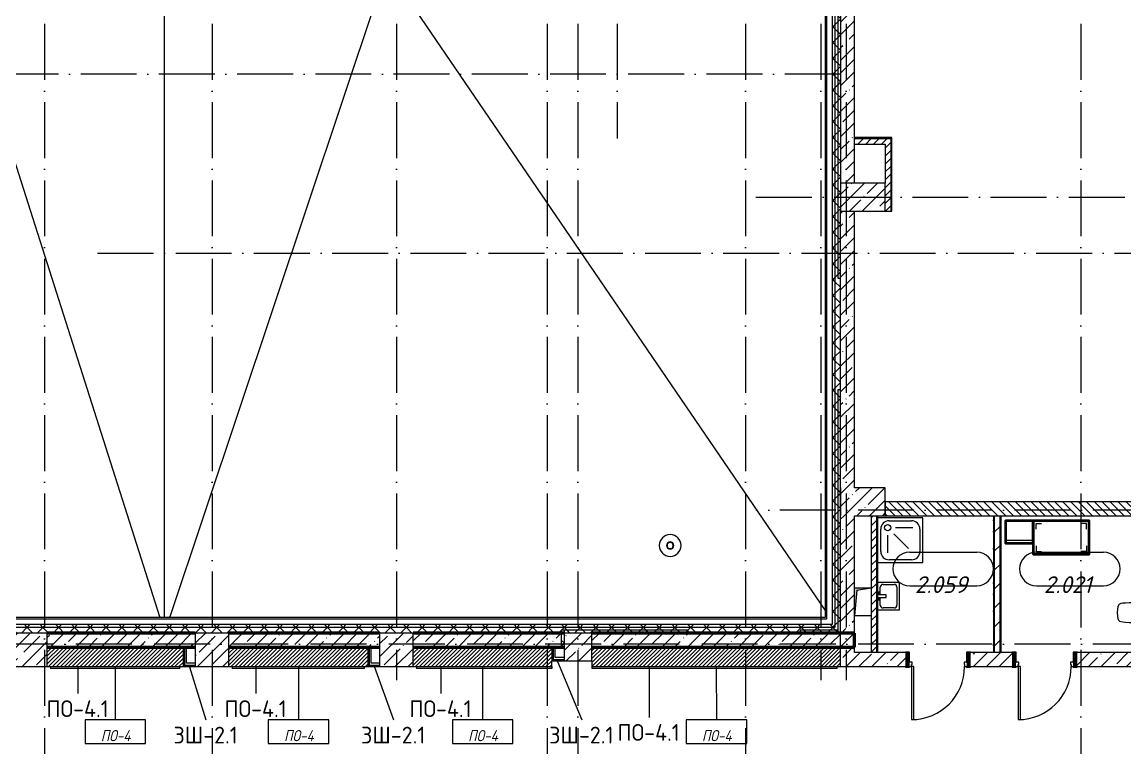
# Model space of a CAD drawing. Header units: millimetres. Extents: x -6467 to 105918, y -7090 to 92481.
# Drawn here: x 35549 to 55291, y 65725 to 78714 of the extents above; entities that cross this region are included whole.
import ezdxf

# ---------------------------------------------------------------- set-up
doc = ezdxf.new("R2010")
doc.units = ezdxf.units.MM
doc.linetypes.add('50_200_ШТРИХ_1Т_ш5_п1_п1_', pattern=[1400, 1000, -200, 0, -200])
for name, color, linetype, lineweight, true_color in [('A-AREA-IDEN-1', 7, 'Continuous', 9, 0xaaaaaa), ('A-FLOR-PATT-1', 7, 'Continuous', 5, 0xd61c12), ('A-GENM-1', 7, 'Continuous', 9, 0xaaaaaa), ('A-GENM-2', 7, 'Continuous', 20, 0xaaaaaa), ('A-WALL-1', 7, 'Continuous', 5, 0x77b143), ('I-WALL-1', 7, 'Continuous', 5, 0x787878), ('M-EQPM-1', 7, 'Continuous', 9, 0xaaaaaa), ('M-EQPM-2', 7, 'Continuous', 9, 0xe2e2e2), ('P-SANR-FIXT-1', 7, 'Continuous', 9, 0xaaaaaa), ('мебель 2 этаж-1', 7, 'Continuous', 40, 0xaaaaaa), ('Оси-3', 7, '50_200_ШТРИХ_1Т_ш5_п1_п1_', 9, 0xaaaaaa), ('ТХ_функционал-2', 7, 'Continuous', 40, 0xaaaaaa), ('ТХ_функционал-4', 7, 'Continuous', 20, 0xaaaaaa)]:
    doc.layers.add(name, color=color, linetype=linetype, lineweight=lineweight, true_color=true_color)
for name, color, linetype, lineweight in [('A-DOOR', 7, 'Continuous', 9), ('A-DOOR-2', 7, 'Continuous', 5), ('A-DOOR-FRAM', 7, 'Continuous', 9), ('A-DOOR-FRAM-2', 7, 'Continuous', 5), ('A-FLOR', 7, 'Continuous', 9), ('A-FLOR-IDEN', 7, 'Continuous', 9), ('A-ROOF', 7, 'Continuous', 9), ('A-WALL', 7, 'Continuous', 5), ('A-WALL-FNSH-1', 7, 'Continuous', 5), ('A-WALL-IDEN', 7, 'Continuous', 9), ('I-WALL', 7, 'Continuous', 5), ('S-BEAM-1', 7, 'Continuous', 5), ('S-BEAM-2', 7, 'Continuous', 50), ('S-COLS', 7, 'Continuous', 9), ('S-COLS-1', 7, 'Continuous', 5)]:
    doc.layers.add(name, color=color, linetype=linetype, lineweight=lineweight)
doc.styles.add('GOST Common', font='GOST_Common.ttf', dxfattribs={"height": 300})
doc.styles.add('GOST Common_I', font='GOST_Common Italic.ttf', dxfattribs={"width": 0.9, "height": 200})
doc.styles.add('ISOCPEUR_I', font='isocpeui.ttf', dxfattribs={"height": 300})
pattern_1 = [(45, (0, 0), (-228.0985, 228.0985), []), (45, (228.1, 0), (-228.0985, 228.0985), [403.225, -80.645, 6.706, -73.939])]
pattern_2 = [(45, (0, 0), (-141.42136, 141.42136), []), (135, (0, 0), (-141.42136, -141.42136), [])]
pattern_3 = [(45, (0, 0), (-70.71068, 70.71068), [])]
pattern_4 = [(0, (0, 0), (406.4, 101.6), [6.706, -298.094, 6.706, -298.094, -1625.6]), (0, (0, 0), (406.4, 101.6), [-609.6, 6.706, -602.894, 6.706, -298.094, -711.2]), (0, (0, 0), (406.4, 101.6), [-1524, 6.706, -196.494, 6.706, -501.294]), (120, (152.4, 50.8), (-291.18818, 301.15272), [6.706, -298.094, 6.706, -298.094, -1625.6]), (120, (152.4, 50.8), (-291.18818, 301.15272), [-609.6, 6.706, -602.894, 6.706, -298.094, -711.2]), (120, (152.4, 50.8), (-291.18818, 301.15272), [-1524, 6.706, -196.494, 6.706, -501.294]), (240, (203.2, 254), (-115.21182, -402.75272), [6.706, -298.094, 6.706, -298.094, -1625.6]), (240, (203.2, 254), (-115.21182, -402.75272), [-609.6, 6.706, -602.894, 6.706, -298.094, -711.2]), (240, (203.2, 254), (-115.21182, -402.75272), [-1524, 6.706, -196.494, 6.706, -501.294])]

# ---------------------------------------------------------------- blocks, each defined once
blk = doc.blocks.new('SND_2D_Раковина1 - 400х300-V25-АИ_План этажа Радиаторы_2')
at = {"layer": 'P-SANR-FIXT-1'}
for p, q in [((-250, -220), (-250, 160)), ((-210, -130), (-210, 70)), ((-160, 120), (-25, 120)), ((-70, 150), (-25, 150)), ((-70, 135), (-70, 150)), ((-25, 135), (-70, 135)), ((-25, 160), (-25, 15)), ((-25, 15), (25, 15)), ((25, 15), (25, 160)), ((70, 150), (25, 150)), ((25, 135), (70, 135)), ((25, 120), (160, 120)), ((70, 135), (70, 150)), ((210, 70), (210, -130)), ((250, 160), (250, -220)), ((160, -180), (-160, -180)), ((250, -220), (-250, -220))]:
    blk.add_line(p, q, dxfattribs=at)
for centre, start, end in [((-160, 70), 90, 180), ((160, 70), 0, 90), ((-160, -130), 180, 270), ((160, -130), 270, 0)]:
    blk.add_arc(centre, 50, start, end, dxfattribs=at)
blk = doc.blocks.new('SND_2D_Душ - Прямоугольный 800x800-18405747-АИ_План этажа Радиаторы_2')
at = {"layer": 'P-SANR-FIXT-1'}
for p, q in [((800, 0), (0, 0)), ((800, -350), (800, 0)), ((200, -50), (600, -50)), ((625, -175), (311, -175)), ((50, -600), (50, -200)), ((175, -625), (175, -311)), ((547, -547), (283, -283)), ((750, -200), (750, -350)), ((750, -350), (750, -600)), ((800, -800), (800, -350)), ((350, -750), (200, -750)), ((600, -750), (350, -750)), ((0, -800), (350, -800)), ((350, -800), (800, -800))]:
    blk.add_line(p, q, dxfattribs=at)
blk.add_circle((175, -175), 55.8, dxfattribs=at)
for centre, start, end in [((200, -200), 90, 180), ((600, -200), 360, 90), ((200, -600), 180, 270), ((600, -600), 270, 0)]:
    blk.add_arc(centre, 150, start, end, dxfattribs=at)
blk = doc.blocks.new('BSC_Колонна _Прямоугольная - 600х600-V290-АИ_План этажа Радиаторы_2')
at = {"layer": 'S-COLS-1'}
h = blk.add_hatch(dxfattribs=at)
h.set_pattern_fill('FP_186', color=256, style=0, pattern_type=2)
h.set_pattern_definition([(45, (-35700.17, -67481.04), (-228.0985, 228.0985), []), (45, (-35472.07, -67481.04), (-228.0985, 228.0985), [403.225, -80.645, 6.706, -73.939])])
h.paths.add_polyline_path([(-300, -300), (300, -300), (300, 300), (-300, 300), (-300, -216)])
for p, q in [((300, 300), (-300, 300)), ((-300, 300), (-300, -300)), ((300, -300), (300, 300)), ((-300, -300), (300, -300))]:
    blk.add_line(p, q, dxfattribs=at)
blk = doc.blocks.new('BSC_Колонна _Прямоугольная - 500х800-V292-АИ_План этажа Радиаторы_2')
at = {"layer": 'S-COLS-1'}
h = blk.add_hatch(dxfattribs=at)
h.set_pattern_fill('FP_188', color=256, style=0, pattern_type=2)
h.set_pattern_definition([(315, (-75581.04, 50600), (228.0985, 228.0985), []), (315, (-75581.04, 50371.9), (228.0985, 228.0985), [403.225, -80.645, 6.706, -73.939])])
h.paths.add_polyline_path([(-250, 400), (-250, -400), (250, -400), (250, 400), (131, 400)])
for p, q in [((250, 400), (-250, 400)), ((-250, 400), (-250, -400)), ((250, -400), (250, 400)), ((-250, -400), (250, -400))]:
    blk.add_line(p, q, dxfattribs=at)
blk = doc.blocks.new('BSC_Колонна _Прямоугольная - 600х600-V293-АИ_План этажа Радиаторы_2')
at = {"layer": 'S-COLS-1'}
h = blk.add_hatch(dxfattribs=at)
h.set_pattern_fill('FP_189', color=256, style=0, pattern_type=2)
h.set_pattern_definition([(45, (-38950, -67481.04), (-228.0985, 228.0985), []), (45, (-38721.9, -67481.04), (-228.0985, 228.0985), [403.225, -80.645, 6.706, -73.939])])
h.paths.add_polyline_path([(-300, -300), (300, -300), (300, 300), (-300, 300)])
for p, q in [((300, 300), (-300, 300)), ((-300, 300), (-300, -300)), ((300, -300), (300, 300)), ((-300, -300), (300, -300))]:
    blk.add_line(p, q, dxfattribs=at)
blk = doc.blocks.new('BSC_Колонна _Прямоугольная - 600х600-V298-АИ_План этажа Радиаторы_2')
at = {"layer": 'S-COLS-1'}
h = blk.add_hatch(dxfattribs=at)
h.set_pattern_fill('FP_194', color=256, style=0, pattern_type=2)
h.set_pattern_definition([(45, (-42250, -67481.04), (-228.0985, 228.0985), []), (45, (-42021.9, -67481.04), (-228.0985, 228.0985), [403.225, -80.645, 6.706, -73.939])])
h.paths.add_polyline_path([(-300, -300), (300, -300), (300, 300), (-300, 300)])
for p, q in [((300, 300), (-300, 300)), ((-300, 300), (-300, -300)), ((300, -300), (300, 300)), ((-300, -300), (300, -300))]:
    blk.add_line(p, q, dxfattribs=at)
blk = doc.blocks.new('110_Дверь_СКБ_1Ст_Внутренняя - СОШ_Д-04_Дв_1150_900_x2100h_туалет для мальчиков_ туалет для девочек-25223870-АИ_План этажа Радиаторы_2')
at = {"layer": 'A-DOOR-2'}
h = blk.add_hatch(dxfattribs=at)
h.set_pattern_fill('FP_50', color=256, style=0, pattern_type=2)
h.set_pattern_definition([(135, (1751.41, 189.685), (-14.14214, -14.14214), []), (225, (1751.41, 189.685), (14.14214, -14.14214), [])])
h.paths.add_polyline_path([(587.5, 125), (537.5, 125), (537.5, -125), (587.5, -125), (587.5, 40.7)])
at = {"layer": 'A-DOOR-FRAM-2'}
h = blk.add_hatch(dxfattribs=at)
h.set_pattern_fill('FP_51', color=256, style=0, pattern_type=2)
h.set_pattern_definition([(45, (-371.384, 189.685), (-14.1421, 14.1421), []), (135, (-371.384, 189.685), (-14.1421, -14.1421), [])])
h.paths.add_polyline_path([(-512.5, 125), (-562.5, 125), (-562.5, -125), (-512.5, -125), (-512.5, 40.7)])
at = {"layer": 'A-DOOR'}
for p, q in [((487.5, 1075), (447.5, 1075)), ((447.5, 1075), (447.5, 125)), ((487.5, 125), (487.5, 1075)), ((447.5, 125), (487.5, 125))]:
    blk.add_line(p, q, dxfattribs=at)
at = {"layer": 'A-DOOR-2'}
blk.add_arc((487.5, 125), 950, 90, 180, dxfattribs=at)
at = {"layer": 'A-DOOR-FRAM'}
for p, q in [((-497.5, 133), (-567.5, 133)), ((-567.5, 133), (-567.5, 125)), ((-567.5, 125), (-497.5, 125)), ((-512.5, 125), (-562.5, 125)), ((-562.5, 125), (-562.5, -125)), ((-462.5, 125), (-512.5, 125)), ((-512.5, 125), (-512.5, 45)), ((-512.5, -125), (-512.5, 125)), ((-497.5, 125), (-512.5, 125)), ((-512.5, 125), (-512.5, 124)), ((-512.5, 124), (-497.5, 124)), ((-512.5, 45), (-452.5, 45)), ((-497.5, 45), (-512.5, 45)), ((-512.5, 45), (-512.5, -125)), ((-497.5, 125), (-497.5, 133)), ((-497.5, 124), (-497.5, 125)), ((-497.5, -125), (-497.5, 45)), ((-462.5, 85), (-462.5, 125)), ((-452.5, 85), (-462.5, 85)), ((-452.5, 45), (-452.5, 85)), ((487.5, 85), (477.5, 85)), ((477.5, 85), (477.5, 45)), ((477.5, 45), (537.5, 45)), ((487.5, 125), (487.5, 85)), ((537.5, 125), (487.5, 125)), ((592.5, 133), (522.5, 133)), ((522.5, 133), (522.5, 125)), ((537.5, 125), (522.5, 125)), ((522.5, 125), (522.5, 124)), ((522.5, 125), (592.5, 125)), ((522.5, 124), (537.5, 124)), ((537.5, 45), (522.5, 45)), ((522.5, 45), (522.5, -125)), ((537.5, 45), (537.5, 125)), ((587.5, 125), (537.5, 125)), ((537.5, 125), (537.5, -125)), ((537.5, 124), (537.5, 125)), ((537.5, -125), (537.5, 45)), ((587.5, -125), (587.5, 125)), ((592.5, 125), (592.5, 133)), ((-497.5, -125), (-567.5, -125)), ((-567.5, -125), (-567.5, -133)), ((-567.5, -133), (-497.5, -133)), ((-562.5, -125), (-512.5, -125)), ((-512.5, -125), (-497.5, -125)), ((-497.5, -133), (-497.5, -125)), ((522.5, -125), (537.5, -125)), ((592.5, -125), (522.5, -125)), ((522.5, -125), (522.5, -133)), ((522.5, -133), (592.5, -133)), ((537.5, -125), (587.5, -125)), ((592.5, -133), (592.5, -125))]:
    blk.add_line(p, q, dxfattribs=at)
blk = doc.blocks.new('Канал вертикальный прямоугольный - Шахта - значок проема-24087344-АИ_План этажа Радиаторы_2')
at = {"layer": 'M-EQPM-2'}
blk.add_hatch(color=256, dxfattribs=at).paths.add_polyline_path([(-150, -250), (-110, 210), (150, 250), (-150, 250), (-150, 245)])
at = {"layer": 'M-EQPM-1'}
for p, q in [((-150, -250), (-150, 250)), ((-150, 250), (150, 250)), ((-110, 210), (-150, -250)), ((-110, 210), (150, 250)), ((150, 250), (150, -250)), ((150, -250), (-150, -250))]:
    blk.add_line(p, q, dxfattribs=at)
blk = doc.blocks.new('SND_Унитаз_Santek_HEO - Santek HEO_ 365х635х785_ выпуск-прямой_ PN4_5_ Х-резьба НР DN15_ К-гл_кон_ П DN100-V352-АИ_План этажа Радиаторы_2')
at = {"layer": 'P-SANR-FIXT-1'}
for p, q in [((-183, -10), (-183, -166)), ((-173, -176), (172, -176)), ((182, -166), (182, -10)), ((-175, -326), (-175, -423)), ((175, -423), (175, -326))]:
    blk.add_line(p, q, dxfattribs=at)
for centre, start, end in [((-173, -10), 90, 180), ((-173, -10), 105.4373, 180), ((-173, -166), 180, 270), ((-173, -166), 180, 210), ((-173, -166), 240, 254.5627), ((172, -10), 360, 90), ((172, -10), 45, 90), ((172, -166), 270, 360), ((172, -166), 270, 315), ((172, -10), 360, 30), ((172, -166), 330, 360)]:
    blk.add_arc(centre, 10, start, end, dxfattribs=at)
for points in [[(-145, -175), (-154, -215), (-163, -264), (-175, -326)], [(175, -326), (163, -264), (154, -215), (145, -175)]]:
    blk.add_open_spline(points, degree=3, dxfattribs=at)
for points, knots in [([(-175, -423), (-169, -526), (-168, -610), (-96, -631), (0, -635)], [0, 0, 0, 0, 0.2757876, 0.5440111, 0.5440111, 0.5440111, 0.5440111]), ([(0, -635), (96, -631), (168, -610), (169, -526), (175, -423)], [0, 0, 0, 0, 0.2682234, 0.5440111, 0.5440111, 0.5440111, 0.5440111])]:
    blk.add_open_spline(points, degree=3, knots=knots, dxfattribs=at)
blk = doc.blocks.new('BSC_Колонна _Прямоугольная - 500х500-V373-АИ_План этажа Радиаторы_2')
at = {"layer": 'S-COLS-1'}
h = blk.add_hatch(dxfattribs=at)
h.set_pattern_fill('FP_257', color=256, style=0, pattern_type=2)
h.set_pattern_definition([(45, (-45500, -67531.04), (-228.0985, 228.0985), []), (45, (-45271.9, -67531.04), (-228.0985, 228.0985), [403.225, -80.645, 6.706, -73.939])])
h.paths.add_polyline_path([(-250, -250), (250, -250), (250, 250), (-250, 250)])
for p, q in [((250, 250), (-250, 250)), ((-250, 250), (-250, -250)), ((250, -250), (250, 250)), ((-250, -250), (250, -250))]:
    blk.add_line(p, q, dxfattribs=at)
blk = doc.blocks.new('Кровельный аэратор - Кровельный аэратор-V417-АИ_План этажа Радиаторы_2')
at = {"layer": 'A-GENM-1'}
for start, end in [(360, 180), (180, 360)]:
    blk.add_arc((0, 0), 195, start, end, dxfattribs=at)
at = {"layer": 'A-GENM-2'}
for radius, start, end in [(65, 360, 180), (65, 180, 360), (55, 0, 180), (55, 180, 0)]:
    blk.add_arc((0, 0), radius, start, end, dxfattribs=at)
blk = doc.blocks.new('мебель 2 этаж-28800768-АИ_План этажа Радиаторы_2')
at = {"layer": 'ТХ_функционал-2', "flags": 128}
for points in [[(56913, 71506), (55913, 71506), (55413, 71506), (55413, 71106), (55913, 71106), (55913, 71506), (55913, 70906), (56913, 70906)], [(56913, 70906), (56913, 71506), (55913, 71506), (55913, 70906)]]:
    blk.add_lwpolyline(points, close=True, dxfattribs=at)
at = {"layer": 'ТХ_функционал-4'}
blk.add_line((55413, 71156), (55913, 71156), dxfattribs=at)
at = {"layer": 'ТХ_функционал-4', "flags": 128}
for points in [[(55963, 71356), (55963, 71456), (56063, 71456)], [(56863, 71356), (56863, 71456), (56763, 71456)], [(55963, 71056), (55963, 70956), (56063, 70956)], [(56863, 71056), (56863, 70956), (56763, 70956)]]:
    blk.add_lwpolyline(points, dxfattribs=at)
blk = doc.blocks.new('AAR_СКБ_Марка_помещения_1_5 ммп - Номер-27962133-АИ_План этажа Радиаторы_2')
at = {"layer": 'A-AREA-IDEN-1'}
for p, q in [((-2.987, 3), (3.013, 3)), ((-2.987, 0), (3.013, 0))]:
    blk.add_line(p, q, dxfattribs=at)
for centre, start, end in [((-2.987, 1.5), 90, 270), ((3.013, 1.5), 270, 90)]:
    blk.add_arc(centre, 1.5, start, end, dxfattribs=at)
blk = doc.blocks.new('AAR_СКБ_Марка_Перекрытия_1 мм - Марка пола-27961726-АИ_План этажа Радиаторы_2')
at = {"layer": 'A-FLOR-IDEN'}
for p, q in [((2.723, 2.101), (-2.69, 2.101)), ((-2.69, 2.101), (-2.69, 0)), ((2.723, 0), (2.723, 2.101)), ((-2.69, 0), (2.723, 0))]:
    blk.add_line(p, q, dxfattribs=at)

msp = doc.modelspace()

# ---------------------------------------------------------------- hatches: boundary and pattern name
at = {"layer": 'A-FLOR-PATT-1'}
h = msp.add_hatch(dxfattribs=at)
h.set_pattern_fill('FP_336', color=256, style=0, pattern_type=2)
h.set_pattern_definition([(225, (37325.084, 67351.86), (35.3553, -35.3553), [])])
h.paths.add_polyline_path([(38425, 67181), (38430, 67181), (38430, 67523), (36000, 67523), (36000, 67181), (36048, 67181)])
h = msp.add_hatch(dxfattribs=at)
h.set_pattern_fill('FP_337', color=256, style=0, pattern_type=2)
h.set_pattern_definition([(225, (40600, 67356.04), (35.3553, -35.3553), [])])
h.paths.add_polyline_path([(39250, 67181), (41740, 67181), (41740, 67531), (39250, 67531)])
h = msp.add_hatch(dxfattribs=at)
h.set_pattern_fill('FP_338', color=256, style=0, pattern_type=2)
h.set_pattern_definition([(225, (43900, 67356.04), (35.3553, -35.3553), [])])
h.paths.add_polyline_path([(42692, 67181), (45030, 67181), (45030, 67531), (42550, 67531), (42550, 67181)])
h = msp.add_hatch(dxfattribs=at)
h.set_pattern_fill('FP_339', color=256, style=0, pattern_type=2)
h.set_pattern_definition([(45, (47975, 67356.04), (-35.3553, 35.3553), [])])
h.paths.add_polyline_path([(49336, 67181), (50200, 67181), (50200, 67531), (45750, 67531), (45750, 67181), (46014, 67181)])
at = {"layer": 'A-WALL'}
h = msp.add_hatch(dxfattribs=at)
h.set_pattern_fill('FP_125', color=256, style=0, pattern_type=2)
h.set_pattern_definition(pattern_2)
h.paths.add_polyline_path([(50100, 67781), (50200, 67781), (50200, 85324), (50147, 85324), (50147, 85278), (50100, 85278), (50100, 67881)])
h = msp.add_hatch(dxfattribs=at)
h.set_pattern_fill('FP_125', color=256, style=0, pattern_type=2)
h.set_pattern_definition(pattern_2)
h.paths.add_polyline_path([(50100, 67881), (50100, 85278), (50050, 85278), (50050, 67881)])
h = msp.add_hatch(dxfattribs=at)
h.set_pattern_fill('FP_1', color=256, style=0, pattern_type=2)
h.set_pattern_definition(pattern_1)
h.paths.add_polyline_path([(50200, 67431), (50450, 67431), (50450, 69881), (50200, 69881), (50200, 68091)])
h.paths.add_polyline_path([(50450, 70381), (50450, 75331), (50200, 75331), (50200, 70381)])
h.paths.add_polyline_path([(50200, 75831), (50450, 75831), (50450, 81681), (50200, 81681), (50200, 81344)])
h.paths.add_polyline_path([(50253, 82181), (50450, 82181), (50450, 85181), (50200, 85181), (50200, 82181)])
h = msp.add_hatch(dxfattribs=at)
h.set_pattern_fill('FP_125', color=256, style=0, pattern_type=2)
h.set_pattern_definition(pattern_2)
h.paths.add_polyline_path([(41943, 67881), (41943, 67931), (23800, 67931), (23800, 67881), (39370, 67881)])
h = msp.add_hatch(dxfattribs=at)
h.set_pattern_fill('FP_125', color=256, style=0, pattern_type=2)
h.set_pattern_definition(pattern_2)
h.paths.add_polyline_path([(50050, 67881), (50050, 67931), (41943, 67931), (41943, 67881), (49923, 67881)])
h = msp.add_hatch(dxfattribs=at)
h.set_pattern_fill('FP_125', color=256, style=0, pattern_type=2)
h.set_pattern_definition(pattern_2)
h.paths.add_polyline_path([(41943, 67781), (41943, 67881), (23700, 67881), (23700, 67781), (39370, 67781)])
h = msp.add_hatch(dxfattribs=at)
h.set_pattern_fill('FP_125', color=256, style=0, pattern_type=2)
h.set_pattern_definition(pattern_2)
h.paths.add_polyline_path([(49923, 67781), (50100, 67781), (50100, 67881), (41943, 67881), (41943, 67781), (49336, 67781)])
h = msp.add_hatch(dxfattribs=at)
h.set_pattern_fill('FP_1', color=256, style=0, pattern_type=2)
h.set_pattern_definition(pattern_1)
h.paths.add_polyline_path([(57750, 67181), (57750, 67431), (54428, 67431), (54428, 67181), (55980, 67181)])
h.paths.add_polyline_path([(53273, 67181), (53278, 67181), (53278, 67431), (52520, 67431), (52520, 67181), (52658, 67181)])
h.paths.add_polyline_path([(51370, 67181), (51370, 67431), (50200, 67431), (50200, 67181), (51365, 67181)])
at = {"layer": 'A-WALL-1'}
for points in [[(38455, 67206), (38455, 67531), (38430, 67531), (38430, 67206)], [(41765, 67206), (41765, 67531), (41740, 67531), (41740, 67206)], [(45055, 67306), (45055, 67531), (45030, 67531), (45030, 67306)], [(38650, 67181), (38650, 67206), (38430, 67206), (38430, 67181)], [(41950, 67181), (41950, 67206), (41740, 67206), (41740, 67181)], [(45250, 67281), (45250, 67306), (45030, 67306), (45030, 67281)]]:
    msp.add_hatch(color=256, dxfattribs=at).paths.add_polyline_path(points)
at = {"layer": 'I-WALL'}
h = msp.add_hatch(dxfattribs=at)
h.set_pattern_fill('FP_125', color=256, style=0, pattern_type=2)
h.set_pattern_definition(pattern_2)
h.paths.add_polyline_path([(50200, 74131), (50200, 85681), (50150, 85681), (50150, 74131)])
h = msp.add_hatch(dxfattribs=at)
h.set_pattern_fill('FP_4', color=256, style=0, pattern_type=2)
h.set_pattern_definition(pattern_3)
h.paths.add_polyline_path([(51000, 76531), (51000, 76631), (50450, 76631), (50450, 76531)])
h = msp.add_hatch(dxfattribs=at)
h.set_pattern_fill('FP_4', color=256, style=0, pattern_type=2)
h.set_pattern_definition(pattern_3)
h.paths.add_polyline_path([(51000, 75331), (51100, 75331), (51100, 76631), (51000, 76631), (51000, 75712)])
h = msp.add_hatch(dxfattribs=at)
h.set_pattern_fill('FP_125', color=256, style=0, pattern_type=2)
h.set_pattern_definition(pattern_2)
h.paths.add_polyline_path([(50200, 67781), (50200, 72131), (50150, 72131), (50150, 67781), (50167, 67781)])
h = msp.add_hatch(dxfattribs=at)
h.set_pattern_fill('FP_2', color=256, style=0, pattern_type=2)
h.set_pattern_definition([(135, (0, 0), (-70.71068, -70.71068), [])])
h.paths.add_polyline_path([(67362, 69881), (68700, 69881), (68700, 70131), (63250, 70131), (63250, 69881), (67262, 69881)])
h.paths.add_polyline_path([(60963, 69881), (62750, 69881), (62750, 70131), (57250, 70131), (57250, 69881), (59302, 69881)])
h.paths.add_polyline_path([(55788, 69881), (56750, 69881), (56750, 70131), (51000, 70131), (51000, 69881), (54319, 69881)])
h = msp.add_hatch(dxfattribs=at)
h.set_pattern_fill('FP_4', color=256, style=0, pattern_type=2)
h.set_pattern_definition(pattern_3)
h.paths.add_polyline_path([(50750, 67431), (50850, 67431), (50850, 69871), (50750, 69871), (50750, 68551)])
h = msp.add_hatch(dxfattribs=at)
h.set_pattern_fill('FP_5', color=256, style=0, pattern_type=2)
h.set_pattern_definition([(45, (0, 0), (-169.7056, 169.7056), [])])
h.paths.add_polyline_path([(53058, 67431), (53058, 69881), (52958, 69881), (52958, 67431)])
h = msp.add_hatch(dxfattribs=at)
h.set_pattern_fill('FP_125', color=256, style=0, pattern_type=2)
h.set_pattern_definition(pattern_2)
h.paths.add_polyline_path([(45250, 67531), (45250, 67831), (45200, 67831), (45200, 67531)])
h = msp.add_hatch(dxfattribs=at)
h.set_pattern_fill('FP_125', color=256, style=0, pattern_type=2)
h.set_pattern_definition(pattern_2)
h.paths.add_polyline_path([(47475, 67781), (47475, 67831), (45250, 67831), (45250, 67781), (46014, 67781)])
h = msp.add_hatch(dxfattribs=at)
h.set_pattern_fill('FP_125', color=256, style=0, pattern_type=2)
h.set_pattern_definition(pattern_2)
h.paths.add_polyline_path([(50150, 67781), (50150, 67831), (49475, 67831), (49475, 67781)])
at = {"layer": 'I-WALL-1'}
h = msp.add_hatch(dxfattribs=at)
h.set_pattern_fill('FP_3', color=256, style=0, pattern_type=2)
h.set_pattern_definition(pattern_4)
h.paths.add_polyline_path([(50450, 76631), (51100, 76631), (51100, 76651), (50450, 76651)])
h = msp.add_hatch(dxfattribs=at)
h.set_pattern_fill('FP_3', color=256, style=0, pattern_type=2)
h.set_pattern_definition(pattern_4)
h.paths.add_polyline_path([(51100, 75331), (51120, 75331), (51120, 76651), (51100, 76651), (51100, 75712)])
h = msp.add_hatch(dxfattribs=at)
h.set_pattern_fill('FP_3', color=256, style=0, pattern_type=2)
h.set_pattern_definition(pattern_4)
h.paths.add_polyline_path([(50870, 67431), (50870, 69871), (50850, 69871), (50850, 67431)])
h = msp.add_hatch(dxfattribs=at)
h.set_pattern_fill('FP_3', color=256, style=0, pattern_type=2)
h.set_pattern_definition(pattern_4)
h.paths.add_polyline_path([(52938, 67431), (52958, 67431), (52958, 69881), (52938, 69881)])
h = msp.add_hatch(dxfattribs=at)
h.set_pattern_fill('FP_3', color=256, style=0, pattern_type=2)
h.set_pattern_definition(pattern_4)
h.paths.add_polyline_path([(53078, 67431), (53078, 69881), (53058, 69881), (53058, 67431)])
at = {"layer": 'S-BEAM-1'}
h = msp.add_hatch(dxfattribs=at)
h.set_pattern_fill('FP_1', color=256, style=0, pattern_type=2)
h.set_pattern_definition(pattern_1)
h.paths.add_polyline_path([(45250, 67531), (45250, 67781), (42550, 67781), (42550, 67531), (42692, 67531)])
h.paths.add_polyline_path([(41950, 67531), (41950, 67781), (39250, 67781), (39250, 67531), (39370, 67531)])
h.paths.add_polyline_path([(38650, 67531), (38650, 67781), (36000, 67781), (36000, 67531), (36048, 67531)])
h.paths.add_polyline_path([(35400, 67531), (35400, 67781), (32400, 67781), (32400, 67531), (34387, 67531)])
h.paths.add_polyline_path([(31800, 67531), (31800, 67781), (29263, 67781), (29263, 67531), (29404, 67531)])
h = msp.add_hatch(dxfattribs=at)
h.set_pattern_fill('FP_1', color=256, style=0, pattern_type=2)
h.set_pattern_definition(pattern_1)
h.paths.add_polyline_path([(50450, 67531), (50450, 67781), (45750, 67781), (45750, 67531), (50167, 67531)])
at = {"layer": 'S-COLS-1'}
h = msp.add_hatch(dxfattribs=at)
h.set_pattern_fill('FP_1', color=256, style=0, pattern_type=2)
h.set_pattern_definition(pattern_1)
h.paths.add_polyline_path([(50200, 69881), (51000, 69881), (51000, 70381), (50200, 70381), (50200, 70081)])

# ---------------------------------------------------------------- linework, layer by layer
at = {"layer": 'A-FLOR'}
for p, q in [((38430, 67523), (36000, 67523)), ((36000, 67181), (38430, 67181)), ((39250, 67181), (41740, 67181)), ((42550, 67181), (45030, 67181)), ((45030, 67181), (45030, 67281)), ((45750, 67281), (45750, 67181)), ((45750, 67181), (50200, 67181))]:
    msp.add_line(p, q, dxfattribs=at)
at = {"layer": 'A-FLOR-IDEN'}
for p, q in [((37215, 67181), (37218, 66226)), ((40495, 67181), (40498, 66226)), ((43790, 67181), (43793, 66226)), ((47975, 67181), (47978, 66226))]:
    msp.add_line(p, q, dxfattribs=at)
at = {"layer": 'A-ROOF'}
for p, q in [((38100, 68058), (38100, 85278)), ((38193, 68058), (42078, 79682)), ((42078, 79682), (49923, 68187)), ((34821, 78083), (38012, 68058))]:
    msp.add_line(p, q, dxfattribs=at)
at = {"layer": 'A-WALL'}
for p, q in [((50150, 85681), (50150, 74131)), ((49950, 85278), (49950, 68031)), ((50050, 85278), (50050, 67931)), ((50100, 85278), (50100, 67881)), ((50200, 81681), (50200, 75831)), ((50450, 75831), (50450, 81681)), ((50450, 76631), (51100, 76631)), ((51100, 76631), (51100, 75331)), ((50200, 74131), (50200, 75331)), ((50450, 70381), (50450, 75331)), ((50150, 74131), (50200, 74131)), ((50200, 72131), (50150, 72131)), ((50150, 72131), (50150, 67781)), ((50200, 67181), (50200, 72131)), ((56750, 70131), (51000, 70131)), ((51000, 70131), (51000, 69881)), ((50450, 68591), (50450, 69881)), ((50850, 67431), (50850, 69871)), ((51000, 69881), (56750, 69881)), ((52958, 67431), (52958, 69881)), ((53058, 67431), (53058, 69881)), ((50050, 67931), (23850, 67931)), ((49950, 68031), (23950, 68031)), ((50450, 67431), (50450, 68091)), ((50100, 67881), (23800, 67881)), ((45200, 67831), (45200, 67531)), ((47475, 67831), (45200, 67831)), ((45250, 67831), (45250, 67781)), ((45750, 67781), (47475, 67781)), ((47475, 67781), (47475, 67831)), ((50150, 67831), (49475, 67831)), ((49475, 67831), (49475, 67781)), ((49475, 67781), (50200, 67781)), ((38490, 67531), (38455, 67531)), ((38455, 67531), (38455, 67206)), ((38490, 67241), (38490, 67531)), ((41800, 67531), (41765, 67531)), ((41765, 67531), (41765, 67206)), ((41800, 67241), (41800, 67531)), ((45090, 67531), (45055, 67531)), ((45055, 67531), (45055, 67306)), ((45090, 67341), (45090, 67531)), ((45200, 67531), (45250, 67531)), ((45250, 67341), (45090, 67341)), ((51365, 67431), (50450, 67431)), ((53273, 67431), (52525, 67431)), ((56250, 67431), (54433, 67431)), ((36060, 67181), (36060, 67146)), ((38370, 67146), (36060, 67146)), ((38370, 67146), (38370, 67181)), ((38455, 67206), (38650, 67206)), ((38650, 67241), (38490, 67241)), ((39310, 67181), (39310, 67146)), ((41680, 67146), (39310, 67146)), ((41680, 67146), (41680, 67181)), ((41765, 67206), (41950, 67206)), ((41950, 67241), (41800, 67241)), ((42610, 67181), (42610, 67146)), ((45030, 67146), (42610, 67146)), ((45030, 67181), (45030, 67146)), ((45055, 67306), (45250, 67306)), ((45750, 67181), (45750, 67146)), ((50140, 67146), (45750, 67146)), ((50140, 67146), (50140, 67181)), ((50200, 67181), (51365, 67181)), ((52525, 67181), (53273, 67181)), ((54433, 67181), (59965, 67181))]:
    msp.add_line(p, q, dxfattribs=at)
at = {"layer": 'A-WALL-FNSH-1'}
for p, q in [((49923, 85278), (49923, 68058)), ((51120, 76651), (50450, 76651)), ((51120, 75331), (51120, 76651)), ((50450, 76531), (51000, 76531)), ((51000, 76531), (51000, 75831)), ((51000, 75331), (51120, 75331)), ((50200, 72131), (50200, 74131)), ((50750, 69871), (50750, 67431)), ((50870, 69871), (50750, 69871)), ((50870, 67431), (50870, 69871)), ((52938, 69881), (52938, 67431)), ((53078, 67431), (53078, 69881)), ((49923, 68058), (23977, 68058)), ((36000, 67781), (38650, 67781)), ((39250, 67781), (41950, 67781)), ((42550, 67781), (45250, 67781)), ((45750, 67781), (50200, 67781)), ((38455, 67531), (38430, 67531)), ((38430, 67531), (38430, 67181)), ((41765, 67531), (41740, 67531)), ((41740, 67531), (41740, 67181)), ((45055, 67531), (45030, 67531)), ((45030, 67531), (45030, 67281)), ((38430, 67181), (38650, 67181)), ((41740, 67181), (41950, 67181)), ((45030, 67281), (45250, 67281))]:
    msp.add_line(p, q, dxfattribs=at)
at = {"layer": 'A-WALL-IDEN'}
for p, q in [((36550, 67164), (36550, 66697)), ((38544, 67176), (38841, 66226)), ((39736, 67164), (39736, 66697)), ((41854, 67186), (42199, 66226)), ((43046, 67164), (43046, 66697)), ((45136, 67272), (45566, 66226)), ((46772, 67164), (46772, 66272))]:
    msp.add_line(p, q, dxfattribs=at)
at = {"layer": 'S-BEAM-2'}
for p, q in [((38650, 67781), (36000, 67781)), ((41950, 67781), (39250, 67781)), ((45250, 67781), (42550, 67781)), ((50450, 67781), (45750, 67781)), ((50450, 67531), (50450, 67781)), ((36000, 67531), (38650, 67531)), ((39250, 67531), (41950, 67531)), ((42550, 67531), (45250, 67531)), ((45750, 67531), (50450, 67531))]:
    msp.add_line(p, q, dxfattribs=at)
at = {"layer": 'S-COLS-1'}
for p, q in [((50200, 70381), (50200, 69881)), ((51000, 70381), (50450, 70381)), ((51000, 69881), (51000, 70381)), ((50450, 69881), (51000, 69881))]:
    msp.add_line(p, q, dxfattribs=at)
at = {"layer": 'Оси-3'}
for p, q in [((35950, 91281), (35950, 52458)), ((38950, 91281), (38950, 52458)), ((42250, 91281), (42250, 66936)), ((44950, 91281), (44950, 52458)), ((45500, 91281), (45500, 52458)), ((46200, 91281), (46200, 76631)), ((48500, 91281), (48500, 52458)), ((49850, 91281), (49850, 66936)), ((50300, 91281), (50300, 66936)), ((54500, 91281), (54500, 52458)), ((50200, 77781), (-5267, 77781)), ((48686, 75581), (104718, 75581)), ((36900, 74581), (104718, 74581)), ((104718, 69981), (48686, 69981)), ((104718, 67581), (-5267, 67581))]:
    msp.add_line(p, q, dxfattribs=at)

# ---------------------------------------------------------------- block references
at = {"layer": 'A-AREA-IDEN-1', "xscale": 199.9999999999999, "yscale": 199.9999999999999, "zscale": 199.9999999999999}
for p in [(52035, 68628), (54302, 68628)]:
    msp.add_blockref('AAR_СКБ_Марка_помещения_1_5 ммп - Номер-27962133-АИ_План этажа Радиаторы_2', p, dxfattribs=at)
at = {"layer": 'A-DOOR-2', "rotation": 180}
for p in [(51958, 67306), (53866, 67306)]:
    msp.add_blockref('110_Дверь_СКБ_1Ст_Внутренняя - СОШ_Д-04_Дв_1150_900_x2100h_туалет для мальчиков_ туалет для девочек-25223870-АИ_План этажа Радиаторы_2', p, dxfattribs=at)
at = {"layer": 'A-FLOR-IDEN', "xscale": 199.9999999999999, "yscale": 199.9999999999999, "zscale": 199.9999999999999}
for p in [(37215, 65805), (40495, 65805), (43790, 65805), (47975, 65805)]:
    msp.add_blockref('AAR_СКБ_Марка_Перекрытия_1 мм - Марка пола-27961726-АИ_План этажа Радиаторы_2', p, dxfattribs=at)
at = {"layer": 'A-GENM-1'}
msp.add_blockref('Кровельный аэратор - Кровельный аэратор-V417-АИ_План этажа Радиаторы_2', (47150, 69347), dxfattribs=at)
at = {"layer": 'M-EQPM-1'}
msp.add_blockref('Канал вертикальный прямоугольный - Шахта - значок проема-24087344-АИ_План этажа Радиаторы_2', (50600, 68341), dxfattribs=at)
at = {"layer": 'P-SANR-FIXT-1'}
msp.add_blockref('SND_2D_Душ - Прямоугольный 800x800-18405747-АИ_План этажа Радиаторы_2', (50870, 69841), dxfattribs=at)
for name, p, rotation in [('SND_2D_Раковина1 - 400х300-V25-АИ_План этажа Радиаторы_2', (51030, 68441), 89.99999999999955), ('SND_Унитаз_Santek_HEO - Santek HEO_ 365х635х785_ выпуск-прямой_ PN4_5_ Х-резьба НР DN15_ К-гл_кон_ П DN100-V352-АИ_План этажа Радиаторы_2', (55788, 68146), 269.9999999999997)]:
    msp.add_blockref(name, p, dxfattribs=dict(at, rotation=rotation))
at = {"layer": 'S-COLS', "rotation": 89.9999999999999}
msp.add_blockref('BSC_Колонна _Прямоугольная - 500х800-V292-АИ_План этажа Радиаторы_2', (50600, 75581), dxfattribs=at)
at = {"layer": 'S-COLS'}
for name, p in [('BSC_Колонна _Прямоугольная - 600х600-V290-АИ_План этажа Радиаторы_2', (35700, 67481)), ('BSC_Колонна _Прямоугольная - 600х600-V293-АИ_План этажа Радиаторы_2', (38950, 67481)), ('BSC_Колонна _Прямоугольная - 600х600-V298-АИ_План этажа Радиаторы_2', (42250, 67481)), ('BSC_Колонна _Прямоугольная - 500х500-V373-АИ_План этажа Радиаторы_2', (45500, 67531))]:
    msp.add_blockref(name, p, dxfattribs=at)
at = {"layer": 'мебель 2 этаж-1'}
msp.add_blockref('мебель 2 этаж-28800768-АИ_План этажа Радиаторы_2', (-2263, -1715), dxfattribs=at)

# ---------------------------------------------------------------- texts
at = {"layer": 'A-AREA-IDEN-1', "char_height": 300, "attachment_point": 8, "line_spacing_factor": 1.139951, "style": 'ISOCPEUR_I'}
for s, insert, width in [('\\pt2540.001,5079.999,7620,10160.001,12699.999,15240,17780.001,20319.999,22860,25400.001,27939.999,30480,33020.001,35559.999,38100,40640.001,43179.999,45720,48260.001,50799.999,53340,55880.001,58419.999,60960,63500.001,66039.999,68580,71120.001,73659.999,76200,78740.001,81279.999;2.059', (52000, 68497), 952), ('\\pt2540.001,5079.999,7620,10160.001,12699.999,15240,17780.001,20319.999,22860,25400.001,27939.999,30480,33020.001,35559.999,38100,40640.001,43179.999,45720,48260.001,50799.999,53340,55880.001,58419.999,60960,63500.001,66039.999,68580,71120.001,73659.999,76200,78740.001,81279.999;2.021', (54266, 68497), 900)]:
    msp.add_mtext(s, dxfattribs=dict(at, insert=insert, width=width))
at = {"layer": 'A-FLOR-IDEN', "char_height": 200, "width": 572.4, "attachment_point": 5, "line_spacing_factor": 1.022766, "style": 'GOST Common_I'}
for insert in [(37225, 65945), (40505, 65945), (43800, 65945), (47985, 65945)]:
    msp.add_mtext('\\pt180,360,540,720,900,1080,1260,1440,1620,1800,1980,2160,2340,2520,2700,2880,3060,3240,3420,3600,3780,3960,4140,4320,4500,4680,4860,5040,5220,5400,5580,5760;ПО-4', dxfattribs=dict(at, insert=insert))
at = {"layer": 'A-WALL-IDEN', "char_height": 300, "attachment_point": 2, "line_spacing_factor": 1.022766, "style": 'GOST Common'}
for s, insert, width in [('\\pt80.001,159.999,240,320.001,399.999,480,560.001,639.999,720,800.001,879.999,960,1040.001,1119.999,1200,1280.001,1359.999,1440,1520.001,1599.999,1680,1760.001,1839.999,1920,2000.001,2079.999,2160,2240.001,2319.999,2400,2480.001,2559.999;ПО-4.1', (36543, 66577), 1178), ('\\pt80.001,159.999,240,320.001,399.999,480,560.001,639.999,720,800.001,879.999,960,1040.001,1119.999,1200,1280.001,1359.999,1440,1520.001,1599.999,1680,1760.001,1839.999,1920,2000.001,2079.999,2160,2240.001,2319.999,2400,2480.001,2559.999;ПО-4.1', (39729, 66577), 1178), ('\\pt80.001,159.999,240,320.001,399.999,480,560.001,639.999,720,800.001,879.999,960,1040.001,1119.999,1200,1280.001,1359.999,1440,1520.001,1599.999,1680,1760.001,1839.999,1920,2000.001,2079.999,2160,2240.001,2319.999,2400,2480.001,2559.999;ПО-4.1', (43039, 66577), 1178), ('\\pt80.001,159.999,240,320.001,399.999,480,560.001,639.999,720,800.001,879.999,960,1040.001,1119.999,1200,1280.001,1359.999,1440,1520.001,1599.999,1680,1760.001,1839.999,1920,2000.001,2079.999,2160,2240.001,2319.999,2400,2480.001,2559.999;ПО-4.1', (46765, 66152), 1178), ('\\pt80.001,159.999,240,320.001,399.999,480,560.001,639.999,720,800.001,879.999,960,1040.001,1119.999,1200,1280.001,1359.999,1440,1520.001,1599.999,1680,1760.001,1839.999,1920,2000.001,2079.999,2160,2240.001,2319.999,2400,2480.001,2559.999;ЗШ-2.1', (38835, 66105), 1190), ('\\pt80.001,159.999,240,320.001,399.999,480,560.001,639.999,720,800.001,879.999,960,1040.001,1119.999,1200,1280.001,1359.999,1440,1520.001,1599.999,1680,1760.001,1839.999,1920,2000.001,2079.999,2160,2240.001,2319.999,2400,2480.001,2559.999;ЗШ-2.1', (42193, 66105), 1190), ('\\pt80.001,159.999,240,320.001,399.999,480,560.001,639.999,720,800.001,879.999,960,1040.001,1119.999,1200,1280.001,1359.999,1440,1520.001,1599.999,1680,1760.001,1839.999,1920,2000.001,2079.999,2160,2240.001,2319.999,2400,2480.001,2559.999;ЗШ-2.1', (45560, 66105), 1190)]:
    msp.add_mtext(s, dxfattribs=dict(at, insert=insert, width=width))

doc.saveas('drawing.dxf')
